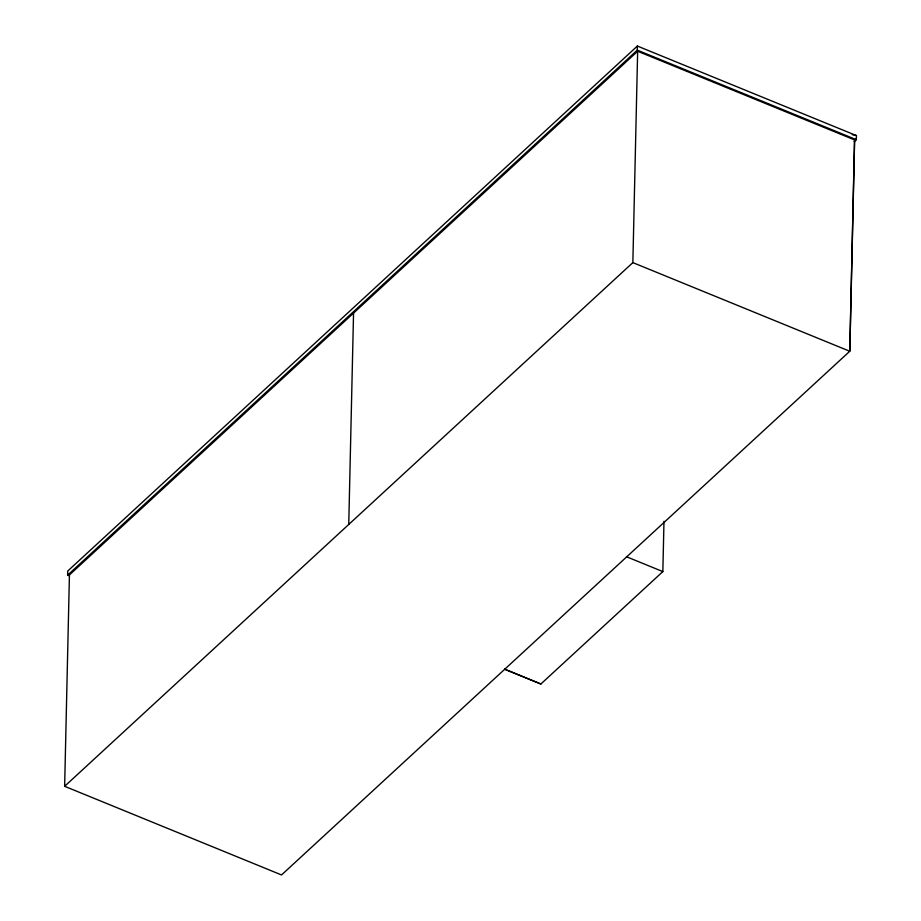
<?xml version="1.0" encoding="UTF-8"?>
<svg xmlns="http://www.w3.org/2000/svg" width="921" height="921" viewBox="0 0 921 921"><rect width="100%" height="100%" fill="white"/><g stroke="black" fill="none" stroke-linecap="round" stroke-linejoin="round"><path stroke-width="1.38" d="M638.357 50.597L68.73 575.579L67.647 575.141L67.74 571.032L637.367 46.05L856.426 135.583L856.334 139.693L854.228 141.638M854.619 139.831L849.83 351.2L281.538 874.95L64.643 786.304L69.432 574.934M348.748 524.452L353.549 313.094M67.647 575.141L637.274 50.148L637.367 46.05M64.574 786.361L632.854 262.612L637.654 51.242L854.55 139.9L855.252 139.244M504.743 669.233L540.88 684.004L662.844 571.596L663.983 521.321M854.55 139.9L849.761 351.258L632.854 262.612M852.247 134.65L856.426 135.583M637.274 50.148L856.334 139.693M626.706 556.825L662.844 571.596M504.754 669.222L540.88 684.004"/></g></svg>
